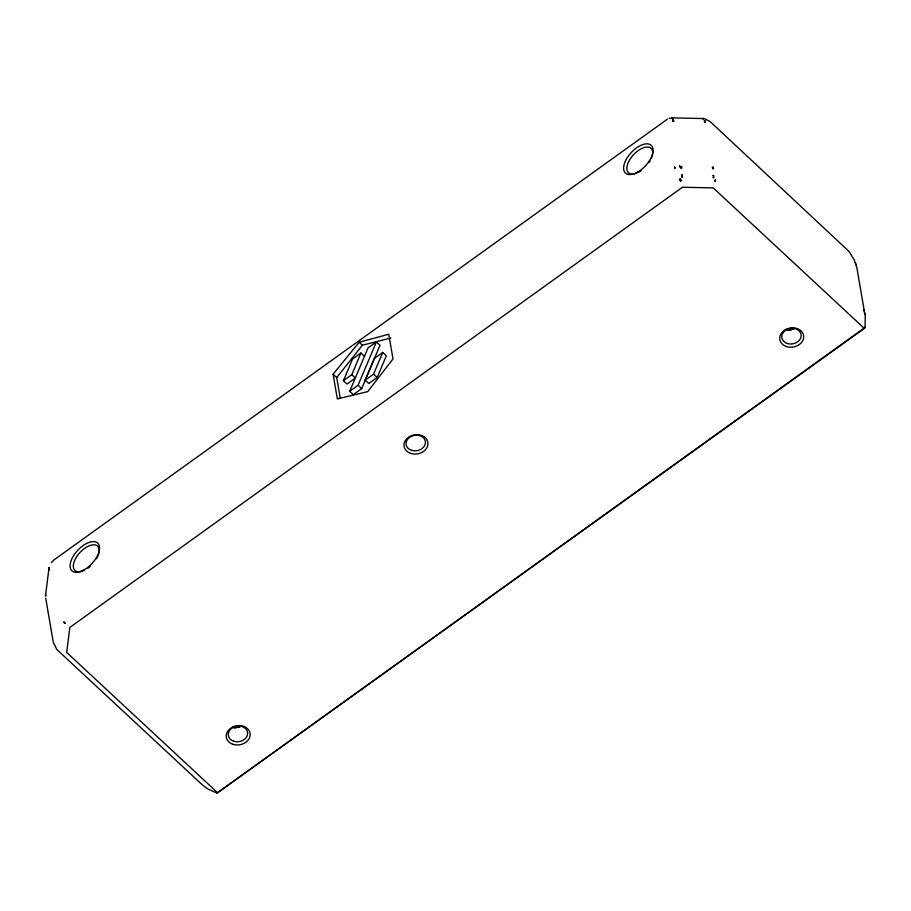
<?xml version="1.0" encoding="UTF-8"?>
<svg xmlns="http://www.w3.org/2000/svg" width="911" height="911" viewBox="0 0 911 911"><rect width="100%" height="100%" fill="white"/><g stroke="black" fill="none" stroke-linecap="round" stroke-linejoin="round"><path stroke-width="1.37" d="M45.698 598.185L53.271 642.164L56.744 649.406L202.322 784.861L207.799 788.949L217.023 793.117L865.017 327.903L865.256 316.516L856.807 267.401L854.04 259.498L848.95 251.402L710.204 121.641L704.715 118.76M45.63 594.45L45.573 595.236L48.909 568.726L48.784 569.432M715.169 179.797L714.782 181.505M715.135 181.642L715.625 179.968M360.95 353.001L351.783 374.683L355.392 378.031L347 384.066L343.39 380.718L352.557 359.036L360.95 353.001L364.548 356.36M349.699 391.274L368.021 347.922L376.414 341.898L380.012 345.246L361.69 388.598L353.297 394.634L349.699 391.274L358.091 385.251L376.414 341.898M365.163 380.16L374.319 358.49L382.711 352.455L386.321 355.814L377.154 377.484L368.761 383.52L365.163 380.16L373.556 374.136L382.711 352.455M217.023 793.117L865.302 327.288M65.034 623.34L63.781 622.224M65.193 623.056L63.986 621.871M51.301 562.679L53.92 559.958L667.433 119.147M333.096 374.227L359.162 342.24L388.735 334.246L393.005 358.945L367.702 391.639L337.366 398.927L333.096 374.227L336.706 377.587L340.258 398.164M336.706 377.587L362.396 345.235L390.99 337.947M343.39 380.718L351.783 374.683M669.46 118.51L670.177 118.293L669.164 118.407M680.403 180.902L679.39 179.399L680.608 180.845L680.369 179.057L680.961 180.742L679.868 179.216M671.612 117.883L703.531 118.567L702.928 118.532M863.81 327.926L713.199 187.882L682.441 187.233L69.84 627.44L66.697 652.447L217.308 792.49M359.162 342.24L362.396 345.235M373.556 374.136L377.154 377.484M358.091 385.251L361.69 388.598M855.486 262.824L856.226 265.033M863.844 309.512L864.926 314.193M680.369 179.057L680.802 180.777M793.743 328.427A9.759 7.789 -9.8 0 1 785.555 329.406M240.948 725.771A9.759 7.789 -9.8 0 1 232.852 727.32M793.686 329.042A12.059 9.622 -9.8 0 1 792.718 329.418M791.716 329.714A12.059 9.622 -9.8 0 1 786.523 330.158M240.174 726.784A12.059 9.622 -9.8 0 1 238.192 727.468M236.131 727.855A12.059 9.622 -9.8 0 1 234.036 727.957M636.994 172.976A16.649 8.563 -47.1 0 1 627.223 165.472A16.649 8.563 -47.1 0 1 643.303 147.821A16.649 8.563 -47.1 0 1 652.139 156.35M651.752 157.489A16.649 8.563 -47.1 0 1 651.285 158.651M650.067 160.996A16.649 8.563 -47.1 0 1 649.338 162.169M641.492 170.414A16.649 8.563 -47.1 0 1 638.11 172.464M82.389 571.14A16.649 8.563 -47.1 0 1 74.03 562.098A16.649 8.563 -47.1 0 1 90.861 545.222A16.649 8.563 -47.1 0 1 98.24 555.232M97.762 556.393A16.649 8.563 -47.1 0 1 96.555 558.739M90.178 566.403A16.649 8.563 -47.1 0 1 87.968 568.157M84.586 570.206A16.649 8.563 -47.1 0 1 83.482 570.719M679.663 165.62L679.652 166.77L679.663 165.62M45.607 595.384L45.55 596.306L45.607 595.384M48.761 570.366L48.887 569.774L48.761 570.366M49.069 567.701L48.955 568.384L49.069 567.701M682.316 174.832L681.644 175.39L682.316 174.832M682.385 176.7L681.781 177.087L682.385 176.7M674.732 167.077L674.949 168.193L674.732 167.077M673.309 119.478L672.534 119.694L673.309 119.478M713.518 168.603L712.55 168.558L713.518 168.603M671.942 117.929L672.512 118.031L671.942 117.929M702.7 118.589L703.873 118.658L702.7 118.589M673.548 120.275L672.728 120.457L673.548 120.275M673.787 121.243L672.922 121.345L673.787 121.243M713.37 167.373L712.391 167.317L713.37 167.373M681.633 166.667L680.642 166.679L681.633 166.667M681.792 167.897L680.824 167.909L681.792 167.897M705.319 121.163L704.305 120.935L705.319 121.163M705.547 122.051L704.545 121.892L705.547 122.051M713.791 176.074L713.074 175.481L713.791 176.074M713.757 177.759L713.142 177.349L713.757 177.759M786.489 346.567A12.059 9.622 -9.8 0 0 803.684 336.102A12.059 9.622 -9.8 0 0 784.986 329.941A12.059 9.622 -9.8 0 0 786.489 346.567M410.759 453.416A12.059 9.622 -9.8 0 0 427.942 442.94A12.059 9.622 -9.8 0 0 409.255 436.779A12.059 9.622 -9.8 0 0 410.759 453.416M787.252 343.481A9.759 7.789 -9.8 0 0 801.168 335.009A9.759 7.789 -9.8 0 0 786.034 330.021A9.759 7.789 -9.8 0 0 787.252 343.481M232.977 744.31A12.059 9.622 -9.8 0 0 250.161 733.845A12.059 9.622 -9.8 0 0 231.474 727.684A12.059 9.622 -9.8 0 0 232.977 744.31M411.521 450.33A9.759 7.789 -9.8 0 0 425.437 441.858A9.759 7.789 -9.8 0 0 410.303 436.87A9.759 7.789 -9.8 0 0 411.521 450.33M233.74 741.235A9.759 7.789 -9.8 0 0 247.644 732.763A9.759 7.789 -9.8 0 0 232.521 727.775A9.759 7.789 -9.8 0 0 233.74 741.235M637.711 172.088A18.949 9.736 -47.1 0 0 651.411 145.487A18.949 9.736 -47.1 0 0 625.903 160.029A18.949 9.736 -47.1 0 0 637.711 172.088M84.199 569.83A18.949 9.736 -47.1 0 0 97.887 543.241A18.949 9.736 -47.1 0 0 72.379 557.771A18.949 9.736 -47.1 0 0 84.199 569.83"/></g></svg>
